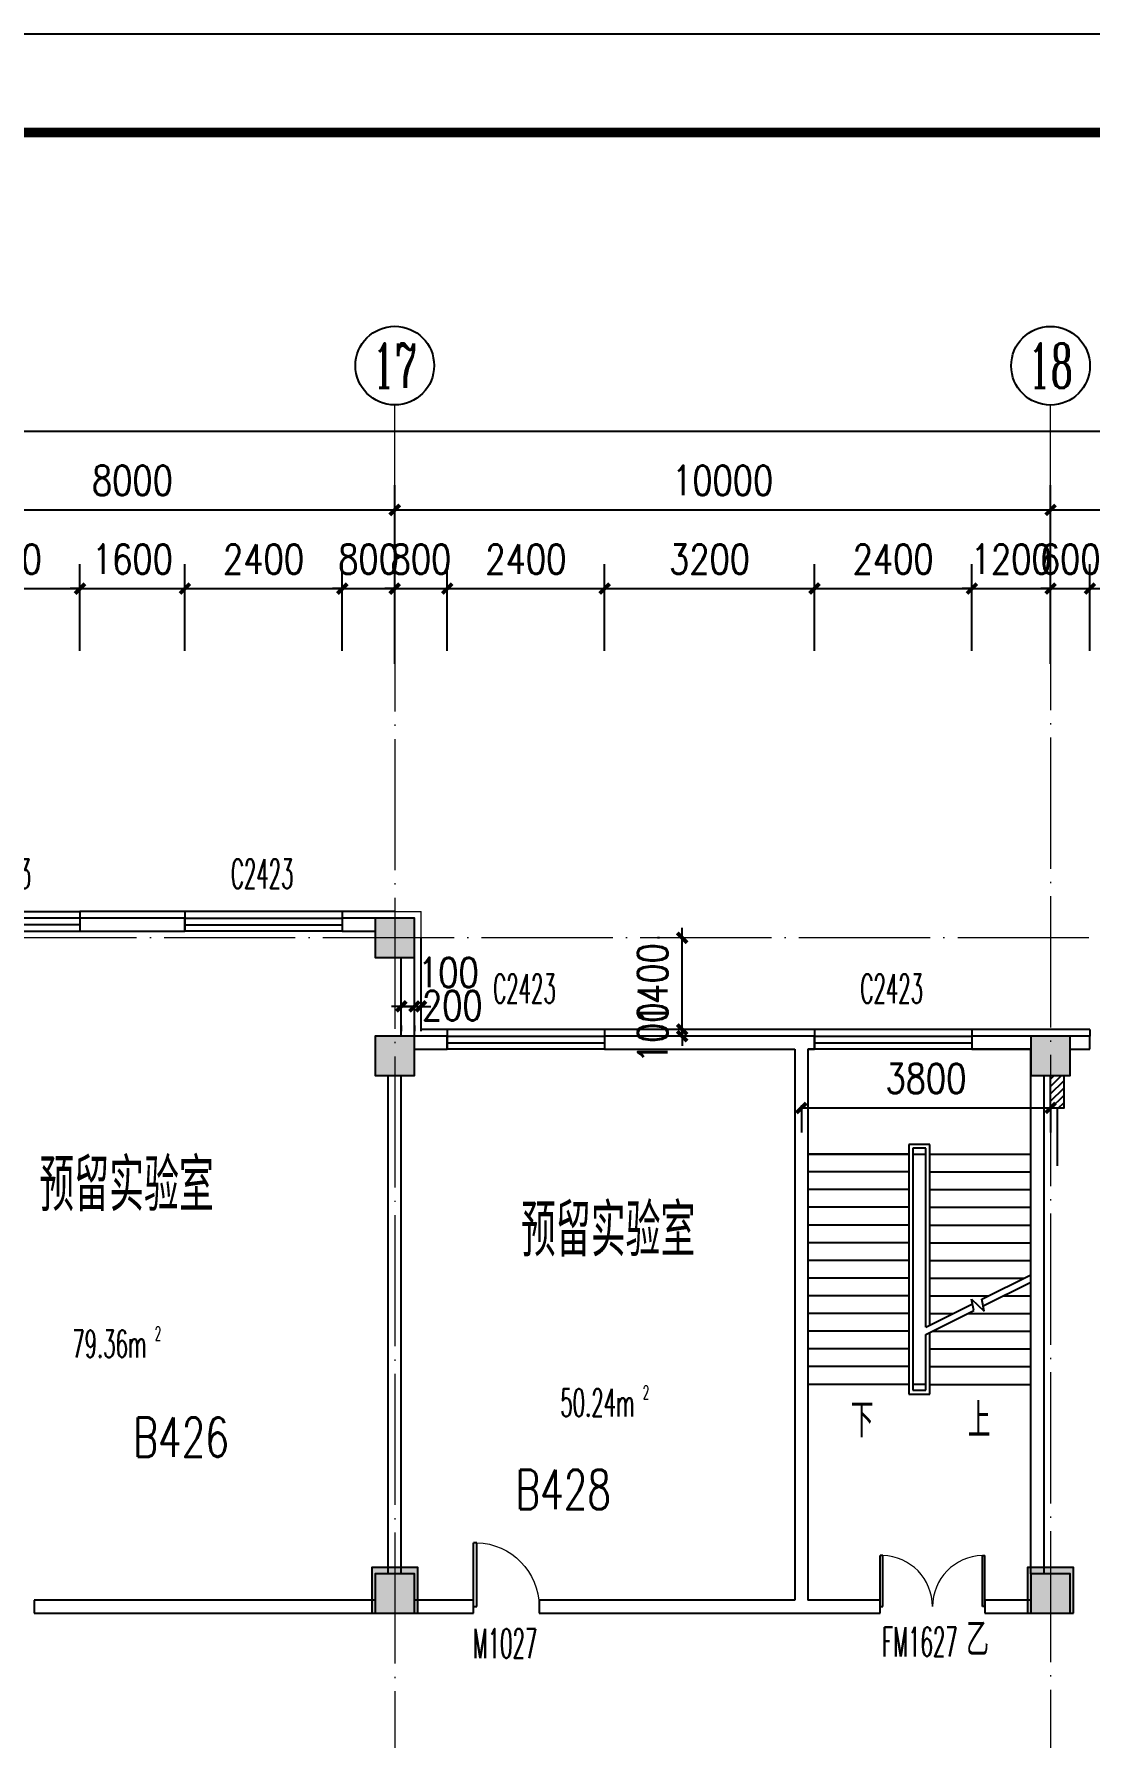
# Model space of a CAD drawing. Extents: x 1417642 to 3570900, y 124798 to 1191112.
# Drawn here: x 1559510 to 1575610, y 352615 to 378598 of the extents above; entities that cross this region are included whole.
import ezdxf
from ezdxf.enums import TextEntityAlignment as Align

# ---------------------------------------------------------------- set-up
doc = ezdxf.new("R2010")
doc.units = 0
doc.header["$LTSCALE"] = 1000
doc.header["$MEASUREMENT"] = 0
doc.linetypes.add('DOTE', pattern=[2.42, 2, -0.2, 0.02, -0.2])
doc.layers.get('0').update_dxf_attribs({"linetype": 'CONTINUOUS'})
doc.layers.get('Defpoints').update_dxf_attribs({"linetype": 'CONTINUOUS'})
for name, color, linetype in [('AXIS', 3, 'CONTINUOUS'), ('AXIS_TEXT', 7, 'CONTINUOUS'), ('colu', 2, 'CONTINUOUS'), ('COLUMN', 9, 'CONTINUOUS'), ('DIM_SYMB', 3, 'CONTINUOUS'), ('DOTE', 1, 'DOTE'), ('PUB_DIM', 3, 'CONTINUOUS'), ('PUB_HATCH', 8, 'CONTINUOUS'), ('PUB_TEXT', 40, 'CONTINUOUS'), ('PUB_TITLE', 4, 'CONTINUOUS'), ('SPACE', 7, 'CONTINUOUS'), ('STAIR', 2, 'CONTINUOUS'), ('SURFACE', 6, 'CONTINUOUS'), ('tiaozheng', 20, 'CONTINUOUS'), ('WALL', 4, 'CONTINUOUS'), ('WINDOW', 2, 'CONTINUOUS'), ('WINDOW_TEXT', 7, 'CONTINUOUS'), ('填充', 252, 'CONTINUOUS'), ('柱填充', 8, 'CONTINUOUS')]:
    doc.layers.add(name, color=color, linetype=linetype)
doc.styles.add('_TCH_AXIS', font='COMPLEX', dxfattribs={"bigfont": 'GBCBIG'})
doc.styles.add('_TCH_DIM', font='ROMANS', dxfattribs={"width": 0.7, "bigfont": 'Z'})
doc.styles.add('_TCH_SPACE', font='ROMANS', dxfattribs={"width": 0.7, "height": 5, "bigfont": 'Z'})
doc.styles.add('_TCH_WINDOW', font='ROMANS.shx', dxfattribs={"width": 0.7, "height": 400, "bigfont": 'Z.shx'})
doc.styles.add('DIM_FONT', font='SIMPLEX.shx', dxfattribs={"width": 0.8})
doc.styles.add('Z', font='ROMANS', dxfattribs={"width": 0.7, "bigfont": 'Z'})
doc.dimstyles.new('DIMN150', dxfattribs={"dimscale": 1.5, "dimtxt": 300, "dimasz": 100, "dimexe": 250, "dimexo": 300, "dimgap": 150, "dimtad": 1, "dimdec": 0, "dimzin": 0, "dimdsep": 46, "dimtxsty": 'DIM_FONT', "dimblk": 'ARCHTICK', "dimcen": 0.09, "dimdle": 1.5, "dimclrt": 7, "dimazin": 2, "dimtfac": 1, "dimtdec": 0, "dimtix": 1, "dimtmove": 2, "dimatfit": 3, "dimldrblk": 'ARCHTICK', "dimfxl": 1, "dimtolj": 1, "dimtzin": 0, "dimarcsym": 0})

# ---------------------------------------------------------------- blocks, each defined once
blk = doc.blocks.new('i89')
at = {"layer": '柱填充'}
h = blk.add_hatch(color=256, dxfattribs=at)
h.paths.add_polyline_path([(1555333, 501498), (1555333, 502098), (1554733, 502098), (1554733, 501498)])
h.paths.add_polyline_path([(1525733, 501498), (1525733, 502098), (1525133, 502098), (1525133, 501498)])
h.paths.add_polyline_path([(1517733, 501498), (1517733, 502098), (1517133, 502098), (1517133, 501498)])
h.paths.add_polyline_path([(1509733, 501498), (1509733, 502098), (1509133, 502098), (1509133, 501498)])
h.paths.add_polyline_path([(1501733, 501498), (1501733, 502098), (1501133, 502098), (1501133, 501498)])
h.paths.add_polyline_path([(1498133, 501498), (1498133, 502098), (1497533, 502098), (1497533, 501498)])
h.paths.add_polyline_path([(1498133, 529448), (1498133, 530148), (1497433, 530148), (1497433, 529448)])
h.paths.add_polyline_path([(1498133, 537448), (1498133, 538148), (1497433, 538148), (1497433, 537448)])
h.paths.add_polyline_path([(1541783, 545398), (1541783, 546098), (1541083, 546098), (1541083, 545398)])
h.paths.add_polyline_path([(1565333, 559098), (1565333, 559698), (1564733, 559698), (1564733, 559098)])
h.paths.add_polyline_path([(1565383, 549098), (1565383, 549798), (1564683, 549798), (1564683, 549098)])
h.paths.add_polyline_path([(1565333, 545498), (1565333, 546098), (1564733, 546098), (1564733, 545498)])
h.paths.add_polyline_path([(1565383, 538098), (1564683, 538098), (1564683, 537498), (1565383, 537498)])
h.paths.add_polyline_path([(1565333, 529498), (1565333, 530098), (1564733, 530098), (1564733, 529498)])
h.paths.add_polyline_path([(1565333, 519498), (1565333, 520098), (1564733, 520098), (1564733, 519498)])
h.paths.add_polyline_path([(1565333, 511498), (1565333, 512098), (1564733, 512098), (1564733, 511498)])
h.paths.add_polyline_path([(1565333, 501498), (1565333, 502098), (1564733, 502098), (1564733, 501498)])
h.paths.add_polyline_path([(1555333, 559098), (1555333, 559698), (1554733, 559698), (1554733, 559098)])
h.paths.add_polyline_path([(1555333, 549098), (1555333, 549698), (1554733, 549698), (1554733, 549098)])
h.paths.add_polyline_path([(1555333, 545498), (1555333, 546098), (1554733, 546098), (1554733, 545498)])
h.paths.add_polyline_path([(1555333, 537498), (1555333, 538098), (1554733, 538098), (1554733, 537498)])
h.paths.add_polyline_path([(1555433, 529448), (1555433, 530148), (1554733, 530148), (1554733, 529448)])
h.paths.add_polyline_path([(1555433, 519448), (1555433, 520148), (1554733, 520148), (1554733, 519448)])
h.paths.add_polyline_path([(1555433, 511498), (1555433, 512198), (1554733, 512198), (1554733, 511498)])
h.paths.add_polyline_path([(1551733, 557298), (1551733, 557898), (1551133, 557898), (1551133, 557298)])
h.paths.add_polyline_path([(1551783, 549098), (1551783, 549798), (1551083, 549798), (1551083, 549098)])
h.paths.add_polyline_path([(1551733, 545498), (1551733, 546098), (1551133, 546098), (1551133, 545498)])
h.paths.add_polyline_path([(1551733, 537498), (1551733, 538098), (1551133, 538098), (1551133, 537498)])
h.paths.add_polyline_path([(1551733, 529498), (1551733, 530098), (1551133, 530098), (1551133, 529498)])
h.paths.add_polyline_path([(1551733, 519498), (1551733, 520098), (1551133, 520098), (1551133, 519498)])
h.paths.add_polyline_path([(1551783, 511498), (1551783, 512198), (1551083, 512198), (1551083, 511498)])
h.paths.add_polyline_path([(1551733, 501498), (1551733, 502098), (1551133, 502098), (1551133, 501498)])
h.paths.add_polyline_path([(1541733, 559098), (1541733, 559698), (1541133, 559698), (1541133, 559098)])
h.paths.add_polyline_path([(1541733, 557298), (1541733, 557898), (1541133, 557898), (1541133, 557298)])
h.paths.add_polyline_path([(1541783, 549098), (1541783, 549798), (1541083, 549798), (1541083, 549098)])
h.paths.add_polyline_path([(1541733, 537498), (1541733, 538298), (1541133, 538298), (1541133, 537498)])
h.paths.add_polyline_path([(1541733, 519298), (1541733, 520098), (1541133, 520098), (1541133, 519298)])
h.paths.add_polyline_path([(1541833, 511498), (1541833, 512298), (1541033, 512298), (1541033, 511498)])
h.paths.add_polyline_path([(1541733, 501498), (1541733, 502098), (1541133, 502098), (1541133, 501498)])
h.paths.add_polyline_path([(1533733, 559098), (1533733, 559698), (1533133, 559698), (1533133, 559098)])
h.paths.add_polyline_path([(1533783, 549098), (1533783, 549798), (1533083, 549798), (1533083, 549098)])
h.paths.add_polyline_path([(1533733, 545498), (1533733, 546098), (1533133, 546098), (1533133, 545498)])
h.paths.add_polyline_path([(1533733, 537498), (1533733, 538298), (1533133, 538298), (1533133, 537498)])
h.paths.add_polyline_path([(1533733, 519298), (1533733, 520098), (1533133, 520098), (1533133, 519298)])
h.paths.add_polyline_path([(1533833, 511498), (1533833, 512298), (1533033, 512298), (1533033, 511498)])
h.paths.add_polyline_path([(1533733, 501498), (1533733, 502098), (1533133, 502098), (1533133, 501498)])
h.paths.add_polyline_path([(1525733, 559098), (1525733, 559698), (1525133, 559698), (1525133, 559098)])
h.paths.add_polyline_path([(1525783, 549098), (1525783, 549798), (1525083, 549798), (1525083, 549098)])
h.paths.add_polyline_path([(1525733, 545498), (1525733, 546098), (1525133, 546098), (1525133, 545498)])
h.paths.add_polyline_path([(1525733, 537498), (1525733, 538298), (1525133, 538298), (1525133, 537498)])
h.paths.add_polyline_path([(1525733, 519298), (1525733, 520098), (1525133, 520098), (1525133, 519298)])
h.paths.add_polyline_path([(1525833, 511498), (1525833, 512298), (1525033, 512298), (1525033, 511498)])
h.paths.add_polyline_path([(1517733, 559098), (1517733, 559698), (1517133, 559698), (1517133, 559098)])
h.paths.add_polyline_path([(1517783, 549098), (1517783, 549798), (1517083, 549798), (1517083, 549098)])
h.paths.add_polyline_path([(1517733, 545498), (1517733, 546098), (1517133, 546098), (1517133, 545498)])
h.paths.add_polyline_path([(1517733, 537498), (1517733, 538298), (1517133, 538298), (1517133, 537498)])
h.paths.add_polyline_path([(1517733, 519298), (1517733, 520098), (1517133, 520098), (1517133, 519298)])
h.paths.add_polyline_path([(1517833, 511498), (1517833, 512298), (1517033, 512298), (1517033, 511498)])
h.paths.add_polyline_path([(1509733, 559098), (1509733, 559698), (1509133, 559698), (1509133, 559098)])
h.paths.add_polyline_path([(1509783, 549098), (1509783, 549798), (1509083, 549798), (1509083, 549098)])
h.paths.add_polyline_path([(1509733, 545498), (1509733, 546098), (1509133, 546098), (1509133, 545498)])
h.paths.add_polyline_path([(1509733, 537498), (1509733, 538298), (1509133, 538298), (1509133, 537498)])
h.paths.add_polyline_path([(1509733, 519298), (1509733, 520098), (1509133, 520098), (1509133, 519298)])
h.paths.add_polyline_path([(1509833, 511498), (1509833, 512298), (1509033, 512298), (1509033, 511498)])
h.paths.add_polyline_path([(1509733, 480798), (1509733, 481398), (1509133, 481398), (1509133, 480798)])
h.paths.add_polyline_path([(1501733, 559098), (1501733, 559698), (1501133, 559698), (1501133, 559098)])
h.paths.add_polyline_path([(1501733, 549098), (1501733, 549698), (1501133, 549698), (1501133, 549098)])
h.paths.add_polyline_path([(1501733, 545498), (1501733, 546098), (1501133, 546098), (1501133, 545498)])
h.paths.add_polyline_path([(1501733, 537498), (1501733, 538098), (1501133, 538098), (1501133, 537498)])
h.paths.add_polyline_path([(1501733, 529498), (1501733, 530098), (1501133, 530098), (1501133, 529498)])
h.paths.add_polyline_path([(1501733, 519498), (1501733, 520098), (1501133, 520098), (1501133, 519498)])
h.paths.add_polyline_path([(1501833, 511498), (1501833, 512198), (1501133, 512198), (1501133, 511498)])
h.paths.add_polyline_path([(1501733, 480798), (1501733, 481398), (1501133, 481398), (1501133, 480798)])
h.paths.add_polyline_path([(1498133, 559098), (1498133, 559698), (1497533, 559698), (1497533, 559098)])
h.paths.add_polyline_path([(1498183, 549098), (1498183, 549798), (1497483, 549798), (1497483, 549098)])
h.paths.add_polyline_path([(1498133, 545498), (1498133, 546098), (1497533, 546098), (1497533, 545498)])
h.paths.add_polyline_path([(1498133, 519448), (1498133, 520148), (1497433, 520148), (1497433, 519448)])
h.paths.add_polyline_path([(1498133, 511448), (1498133, 512148), (1497433, 512148), (1497433, 511448)])
h.paths.add_polyline_path([(1498133, 480798), (1498133, 481398), (1497533, 481398), (1497533, 480798)])
h.paths.add_polyline_path([(1488133, 559098), (1488133, 559698), (1487533, 559698), (1487533, 559098)])
h.paths.add_polyline_path([(1488233, 549098), (1488233, 549798), (1487533, 549798), (1487533, 549098)])
h.paths.add_polyline_path([(1488133, 545498), (1488133, 546098), (1487533, 546098), (1487533, 545498)])
h.paths.add_polyline_path([(1488133, 537498), (1488133, 538098), (1487533, 538098), (1487533, 537498)])
h.paths.add_polyline_path([(1488133, 529498), (1488133, 530098), (1487533, 530098), (1487533, 529498)])
h.paths.add_polyline_path([(1488133, 519498), (1488133, 520098), (1487533, 520098), (1487533, 519498)])
h.paths.add_polyline_path([(1488133, 511498), (1488133, 512098), (1487533, 512098), (1487533, 511498)])
h.paths.add_polyline_path([(1488133, 501498), (1488133, 502098), (1487533, 502098), (1487533, 501498)])
h.paths.add_polyline_path([(1488133, 480798), (1488133, 481398), (1487533, 481398), (1487533, 480798)])
h.paths.add_polyline_path([(1498133, 484398), (1498133, 485198), (1497433, 485198), (1497433, 484398)])
h.paths.add_polyline_path([(1498134, 496298), (1498134, 497098), (1497433, 497098), (1497433, 496298)])
h.paths.add_polyline_path([(1487533, 497098), (1487533, 496298), (1488233, 496298), (1488233, 497098)])
h.paths.add_polyline_path([(1487533, 485198), (1487533, 484398), (1488233, 484398), (1488233, 485198)])
h.paths.add_polyline_path([(1509733, 496298), (1509733, 497098), (1509033, 497098), (1509033, 496298)])
h.paths.add_polyline_path([(1509733, 484398), (1509733, 485198), (1509033, 485198), (1509033, 484398)])
at = {"layer": 'colu'}
for points in [[(1541733, 559098), (1541733, 559698), (1541133, 559698), (1541133, 559098)], [(1541733, 557298), (1541733, 557898), (1541133, 557898), (1541133, 557298)], [(1551733, 557298), (1551733, 557898), (1551133, 557898), (1551133, 557298)], [(1541783, 549098), (1541783, 549798), (1541083, 549798), (1541083, 549098)], [(1551783, 549098), (1551783, 549798), (1551083, 549798), (1551083, 549098)]]:
    blk.add_lwpolyline(points, close=True, dxfattribs=at)
blk = doc.blocks.new('_ArchTick')
at = {"color": 0, "linetype": 'ByBlock', "const_width": 0.4}
blk.add_lwpolyline([(-0.5, -0.5), (0.5, 0.5)], dxfattribs=at)
blk = doc.blocks.new('*D947')
at = {"layer": 'Defpoints', "color": 0}
for p in [(1569393, 363417), (1569498, 363417), (1569498, 363317)]:
    blk.add_point(p, dxfattribs=at)
at = {"layer": 'PUB_DIM', "color": 0, "lineweight": -2}
for p, q in [((1569393, 363417), (1569393, 363567)), ((1569048, 363417), (1569018, 363417)), ((1569048, 363317), (1569018, 363317)), ((1569393, 363317), (1569393, 363417)), ((1569393, 363317), (1569393, 363167))]:
    blk.add_line(p, q, dxfattribs=at)
at = {"layer": 'PUB_DIM', "color": 0, "lineweight": -2, "xscale": 150, "yscale": 150, "zscale": 150}
for p, rotation in [((1569393, 363417), 270), ((1569393, 363317), 90)]:
    blk.add_blockref('_ArchTick', p, dxfattribs=dict(at, rotation=rotation))
at = {"layer": 'PUB_DIM', "color": 7, "insert": (1568943, 363367), "char_height": 450, "attachment_point": 5, "rotation": 90, "style": 'DIM_FONT'}
blk.add_mtext('\\A1;100', dxfattribs=at)
blk = doc.blocks.new('*D948')
at = {"layer": 'Defpoints', "color": 0}
for p in [(1569393, 364817), (1569498, 364817), (1569498, 363417)]:
    blk.add_point(p, dxfattribs=at)
at = {"layer": 'PUB_DIM', "color": 0, "lineweight": -2}
for p, q in [((1569048, 364817), (1569018, 364817)), ((1569393, 364817), (1569393, 364967)), ((1569393, 363417), (1569393, 364817)), ((1569048, 363417), (1569018, 363417)), ((1569393, 363417), (1569393, 363267))]:
    blk.add_line(p, q, dxfattribs=at)
at = {"layer": 'PUB_DIM', "color": 0, "lineweight": -2, "xscale": 150, "yscale": 150, "zscale": 150}
for p, rotation in [((1569393, 364817), 270), ((1569393, 363417), 90)]:
    blk.add_blockref('_ArchTick', p, dxfattribs=dict(at, rotation=rotation))
at = {"layer": 'PUB_DIM', "color": 7, "insert": (1568943, 364117), "char_height": 450, "attachment_point": 5, "rotation": 90, "style": 'DIM_FONT'}
blk.add_mtext('\\A1;1400', dxfattribs=at)
blk = doc.blocks.new('*D949')
at = {"layer": 'Defpoints', "color": 0}
for p in [(1565110, 363928), (1565310, 363928), (1565310, 363770)]:
    blk.add_point(p, dxfattribs=at)
at = {"layer": 'PUB_DIM', "color": 0, "lineweight": -2}
for p, q in [((1565110, 363770), (1564960, 363770)), ((1565110, 363770), (1565310, 363770)), ((1565310, 363770), (1565460, 363770)), ((1565110, 363478), (1565110, 363395)), ((1565310, 363478), (1565310, 363395))]:
    blk.add_line(p, q, dxfattribs=at)
at = {"layer": 'PUB_DIM', "color": 0, "lineweight": -2, "xscale": 150, "yscale": 150, "zscale": 150}
blk.add_blockref('_ArchTick', (1565110, 363770), dxfattribs=at)
at = {"layer": 'PUB_DIM', "color": 0, "lineweight": -2, "xscale": 150, "yscale": 150, "zscale": 150, "rotation": 180}
blk.add_blockref('_ArchTick', (1565310, 363770), dxfattribs=at)
at = {"layer": 'PUB_DIM', "color": 7, "insert": (1565888, 363783), "char_height": 450, "attachment_point": 5, "style": 'DIM_FONT'}
blk.add_mtext('\\A1;200', dxfattribs=at)
blk = doc.blocks.new('*D950')
at = {"layer": 'Defpoints', "color": 0}
for p in [(1565310, 363928), (1565410, 363928), (1565410, 363770)]:
    blk.add_point(p, dxfattribs=at)
at = {"layer": 'PUB_DIM', "color": 0, "lineweight": -2}
for p, q in [((1565310, 363770), (1565160, 363770)), ((1565310, 363770), (1565410, 363770)), ((1565410, 363770), (1565560, 363770)), ((1565310, 363478), (1565310, 363395)), ((1565410, 363478), (1565410, 363395))]:
    blk.add_line(p, q, dxfattribs=at)
at = {"layer": 'PUB_DIM', "color": 0, "lineweight": -2, "xscale": 150, "yscale": 150, "zscale": 150}
blk.add_blockref('_ArchTick', (1565310, 363770), dxfattribs=at)
at = {"layer": 'PUB_DIM', "color": 0, "lineweight": -2, "xscale": 150, "yscale": 150, "zscale": 150, "rotation": 180}
blk.add_blockref('_ArchTick', (1565410, 363770), dxfattribs=at)
at = {"layer": 'PUB_DIM', "color": 7, "insert": (1565828, 364287), "char_height": 450, "attachment_point": 5, "style": 'DIM_FONT'}
blk.add_mtext('\\A1;100', dxfattribs=at)
blk = doc.blocks.new('*D1210')
at = {"layer": 'AXIS', "color": 0, "lineweight": -2}
for p, q in [((1443810, 369979), (1443810, 372917)), ((1588610, 369979), (1588610, 372917)), ((1443808, 372542), (1588613, 372542))]:
    blk.add_line(p, q, dxfattribs=at)
at = {"layer": 'Defpoints', "color": 0}
for p in [(1588610, 372542), (1443810, 369529), (1588610, 369529)]:
    blk.add_point(p, dxfattribs=at)
at = {"layer": 'AXIS', "color": 0, "lineweight": -2, "xscale": 150, "yscale": 150, "zscale": 150, "rotation": 180}
blk.add_blockref('_ArchTick', (1443810, 372542), dxfattribs=at)
at = {"layer": 'AXIS', "color": 0, "lineweight": -2, "xscale": 150, "yscale": 150, "zscale": 150}
blk.add_blockref('_ArchTick', (1588610, 372542), dxfattribs=at)
at = {"layer": 'AXIS', "color": 7, "insert": (1516210, 372992), "char_height": 450, "attachment_point": 5, "style": 'DIM_FONT'}
blk.add_mtext('\\A1;144800', dxfattribs=at)
blk = doc.blocks.new('*D1226')
at = {"layer": 'AXIS', "color": 0, "lineweight": -2}
for p, q in [((1557010, 368995), (1557010, 371717)), ((1565010, 368995), (1565010, 371717)), ((1557008, 371342), (1565013, 371342))]:
    blk.add_line(p, q, dxfattribs=at)
at = {"layer": 'Defpoints', "color": 0}
for p in [(1565010, 371342), (1557010, 368545), (1565010, 368545)]:
    blk.add_point(p, dxfattribs=at)
at = {"layer": 'AXIS', "color": 0, "lineweight": -2, "xscale": 150, "yscale": 150, "zscale": 150, "rotation": 180}
blk.add_blockref('_ArchTick', (1557010, 371342), dxfattribs=at)
at = {"layer": 'AXIS', "color": 0, "lineweight": -2, "xscale": 150, "yscale": 150, "zscale": 150}
blk.add_blockref('_ArchTick', (1565010, 371342), dxfattribs=at)
at = {"layer": 'AXIS', "color": 7, "insert": (1561010, 371792), "char_height": 450, "attachment_point": 5, "style": 'DIM_FONT'}
blk.add_mtext('\\A1;8000', dxfattribs=at)
blk = doc.blocks.new('*D1227')
at = {"layer": 'AXIS', "color": 0, "lineweight": -2}
for p, q in [((1565010, 368995), (1565010, 371717)), ((1575010, 368995), (1575010, 371717)), ((1565008, 371342), (1575013, 371342))]:
    blk.add_line(p, q, dxfattribs=at)
at = {"layer": 'Defpoints', "color": 0}
for p in [(1575010, 371342), (1565010, 368545), (1575010, 368545)]:
    blk.add_point(p, dxfattribs=at)
at = {"layer": 'AXIS', "color": 0, "lineweight": -2, "xscale": 150, "yscale": 150, "zscale": 150, "rotation": 180}
blk.add_blockref('_ArchTick', (1565010, 371342), dxfattribs=at)
at = {"layer": 'AXIS', "color": 0, "lineweight": -2, "xscale": 150, "yscale": 150, "zscale": 150}
blk.add_blockref('_ArchTick', (1575010, 371342), dxfattribs=at)
at = {"layer": 'AXIS', "color": 7, "insert": (1570010, 371792), "char_height": 450, "attachment_point": 5, "style": 'DIM_FONT'}
blk.add_mtext('\\A1;10000', dxfattribs=at)
blk = doc.blocks.new('*D1228')
at = {"layer": 'AXIS', "color": 0, "lineweight": -2}
for p, q in [((1575010, 368995), (1575010, 371717)), ((1578610, 368995), (1578610, 371717)), ((1575008, 371342), (1578613, 371342))]:
    blk.add_line(p, q, dxfattribs=at)
at = {"layer": 'Defpoints', "color": 0}
for p in [(1578610, 371342), (1575010, 368545), (1578610, 368545)]:
    blk.add_point(p, dxfattribs=at)
at = {"layer": 'AXIS', "color": 0, "lineweight": -2, "xscale": 150, "yscale": 150, "zscale": 150, "rotation": 180}
blk.add_blockref('_ArchTick', (1575010, 371342), dxfattribs=at)
at = {"layer": 'AXIS', "color": 0, "lineweight": -2, "xscale": 150, "yscale": 150, "zscale": 150}
blk.add_blockref('_ArchTick', (1578610, 371342), dxfattribs=at)
at = {"layer": 'AXIS', "color": 7, "insert": (1576810, 371792), "char_height": 450, "attachment_point": 5, "style": 'DIM_FONT'}
blk.add_mtext('\\A1;3600', dxfattribs=at)
blk = doc.blocks.new('*D1384')
at = {"layer": 'Defpoints', "color": 0}
for p in [(1560210, 370142), (1557810, 368741), (1560210, 368741)]:
    blk.add_point(p, dxfattribs=at)
at = {"layer": 'PUB_DIM', "color": 0, "lineweight": -2}
for p, q in [((1557810, 369191), (1557810, 370517)), ((1560210, 369191), (1560210, 370517)), ((1557808, 370142), (1560213, 370142))]:
    blk.add_line(p, q, dxfattribs=at)
at = {"layer": 'PUB_DIM', "color": 0, "lineweight": -2, "xscale": 150, "yscale": 150, "zscale": 150, "rotation": 180}
blk.add_blockref('_ArchTick', (1557810, 370142), dxfattribs=at)
at = {"layer": 'PUB_DIM', "color": 0, "lineweight": -2, "xscale": 150, "yscale": 150, "zscale": 150}
blk.add_blockref('_ArchTick', (1560210, 370142), dxfattribs=at)
at = {"layer": 'PUB_DIM', "color": 7, "insert": (1559010, 370592), "char_height": 450, "attachment_point": 5, "style": 'DIM_FONT'}
blk.add_mtext('\\A1;2400', dxfattribs=at)
blk = doc.blocks.new('*D1385')
at = {"layer": 'Defpoints', "color": 0}
for p in [(1561810, 370142), (1560210, 368741), (1561810, 368741)]:
    blk.add_point(p, dxfattribs=at)
at = {"layer": 'PUB_DIM', "color": 0, "lineweight": -2}
for p, q in [((1560210, 369191), (1560210, 370517)), ((1561810, 369191), (1561810, 370517)), ((1560210, 370142), (1560060, 370142)), ((1560210, 370142), (1561810, 370142)), ((1561810, 370142), (1561960, 370142))]:
    blk.add_line(p, q, dxfattribs=at)
at = {"layer": 'PUB_DIM', "color": 0, "lineweight": -2, "xscale": 150, "yscale": 150, "zscale": 150}
blk.add_blockref('_ArchTick', (1560210, 370142), dxfattribs=at)
at = {"layer": 'PUB_DIM', "color": 0, "lineweight": -2, "xscale": 150, "yscale": 150, "zscale": 150, "rotation": 180}
blk.add_blockref('_ArchTick', (1561810, 370142), dxfattribs=at)
at = {"layer": 'PUB_DIM', "color": 7, "insert": (1561010, 370592), "char_height": 450, "attachment_point": 5, "style": 'DIM_FONT'}
blk.add_mtext('\\A1;1600', dxfattribs=at)
blk = doc.blocks.new('*D1386')
at = {"layer": 'Defpoints', "color": 0}
for p in [(1564210, 370142), (1561810, 368741), (1564210, 368741)]:
    blk.add_point(p, dxfattribs=at)
at = {"layer": 'PUB_DIM', "color": 0, "lineweight": -2}
for p, q in [((1561810, 369191), (1561810, 370517)), ((1564210, 369191), (1564210, 370517)), ((1561808, 370142), (1564213, 370142))]:
    blk.add_line(p, q, dxfattribs=at)
at = {"layer": 'PUB_DIM', "color": 0, "lineweight": -2, "xscale": 150, "yscale": 150, "zscale": 150, "rotation": 180}
blk.add_blockref('_ArchTick', (1561810, 370142), dxfattribs=at)
at = {"layer": 'PUB_DIM', "color": 0, "lineweight": -2, "xscale": 150, "yscale": 150, "zscale": 150}
blk.add_blockref('_ArchTick', (1564210, 370142), dxfattribs=at)
at = {"layer": 'PUB_DIM', "color": 7, "insert": (1563010, 370592), "char_height": 450, "attachment_point": 5, "style": 'DIM_FONT'}
blk.add_mtext('\\A1;2400', dxfattribs=at)
blk = doc.blocks.new('*D1387')
at = {"layer": 'Defpoints', "color": 0}
for p in [(1565010, 370142), (1564210, 368741), (1565010, 368741)]:
    blk.add_point(p, dxfattribs=at)
at = {"layer": 'PUB_DIM', "color": 0, "lineweight": -2}
for p, q in [((1564210, 369191), (1564210, 370517)), ((1565010, 369191), (1565010, 370517)), ((1564210, 370142), (1564060, 370142)), ((1564210, 370142), (1565010, 370142)), ((1565010, 370142), (1565160, 370142))]:
    blk.add_line(p, q, dxfattribs=at)
at = {"layer": 'PUB_DIM', "color": 0, "lineweight": -2, "xscale": 150, "yscale": 150, "zscale": 150}
blk.add_blockref('_ArchTick', (1564210, 370142), dxfattribs=at)
at = {"layer": 'PUB_DIM', "color": 0, "lineweight": -2, "xscale": 150, "yscale": 150, "zscale": 150, "rotation": 180}
blk.add_blockref('_ArchTick', (1565010, 370142), dxfattribs=at)
at = {"layer": 'PUB_DIM', "color": 7, "insert": (1564610, 370592), "char_height": 450, "attachment_point": 5, "style": 'DIM_FONT'}
blk.add_mtext('\\A1;800', dxfattribs=at)
blk = doc.blocks.new('*D1388')
at = {"layer": 'Defpoints', "color": 0}
for p in [(1565810, 370142), (1565010, 368741), (1565810, 368741)]:
    blk.add_point(p, dxfattribs=at)
at = {"layer": 'PUB_DIM', "color": 0, "lineweight": -2}
for p, q in [((1565010, 369191), (1565010, 370517)), ((1565810, 369191), (1565810, 370517)), ((1565010, 370142), (1564860, 370142)), ((1565010, 370142), (1565810, 370142)), ((1565810, 370142), (1565960, 370142))]:
    blk.add_line(p, q, dxfattribs=at)
at = {"layer": 'PUB_DIM', "color": 0, "lineweight": -2, "xscale": 150, "yscale": 150, "zscale": 150}
blk.add_blockref('_ArchTick', (1565010, 370142), dxfattribs=at)
at = {"layer": 'PUB_DIM', "color": 0, "lineweight": -2, "xscale": 150, "yscale": 150, "zscale": 150, "rotation": 180}
blk.add_blockref('_ArchTick', (1565810, 370142), dxfattribs=at)
at = {"layer": 'PUB_DIM', "color": 7, "insert": (1565410, 370592), "char_height": 450, "attachment_point": 5, "style": 'DIM_FONT'}
blk.add_mtext('\\A1;800', dxfattribs=at)
blk = doc.blocks.new('*D1389')
at = {"layer": 'Defpoints', "color": 0}
for p in [(1568210, 370142), (1565810, 368741), (1568210, 368741)]:
    blk.add_point(p, dxfattribs=at)
at = {"layer": 'PUB_DIM', "color": 0, "lineweight": -2}
for p, q in [((1565810, 369191), (1565810, 370517)), ((1568210, 369191), (1568210, 370517)), ((1565808, 370142), (1568213, 370142))]:
    blk.add_line(p, q, dxfattribs=at)
at = {"layer": 'PUB_DIM', "color": 0, "lineweight": -2, "xscale": 150, "yscale": 150, "zscale": 150, "rotation": 180}
blk.add_blockref('_ArchTick', (1565810, 370142), dxfattribs=at)
at = {"layer": 'PUB_DIM', "color": 0, "lineweight": -2, "xscale": 150, "yscale": 150, "zscale": 150}
blk.add_blockref('_ArchTick', (1568210, 370142), dxfattribs=at)
at = {"layer": 'PUB_DIM', "color": 7, "insert": (1567010, 370592), "char_height": 450, "attachment_point": 5, "style": 'DIM_FONT'}
blk.add_mtext('\\A1;2400', dxfattribs=at)
blk = doc.blocks.new('*D1390')
at = {"layer": 'Defpoints', "color": 0}
for p in [(1571410, 370142), (1568210, 368741), (1571410, 368741)]:
    blk.add_point(p, dxfattribs=at)
at = {"layer": 'PUB_DIM', "color": 0, "lineweight": -2}
for p, q in [((1568210, 369191), (1568210, 370517)), ((1571410, 369191), (1571410, 370517)), ((1568208, 370142), (1571413, 370142))]:
    blk.add_line(p, q, dxfattribs=at)
at = {"layer": 'PUB_DIM', "color": 0, "lineweight": -2, "xscale": 150, "yscale": 150, "zscale": 150, "rotation": 180}
blk.add_blockref('_ArchTick', (1568210, 370142), dxfattribs=at)
at = {"layer": 'PUB_DIM', "color": 0, "lineweight": -2, "xscale": 150, "yscale": 150, "zscale": 150}
blk.add_blockref('_ArchTick', (1571410, 370142), dxfattribs=at)
at = {"layer": 'PUB_DIM', "color": 7, "insert": (1569810, 370592), "char_height": 450, "attachment_point": 5, "style": 'DIM_FONT'}
blk.add_mtext('\\A1;3200', dxfattribs=at)
blk = doc.blocks.new('*D1391')
at = {"layer": 'Defpoints', "color": 0}
for p in [(1573810, 370142), (1571410, 368741), (1573810, 368741)]:
    blk.add_point(p, dxfattribs=at)
at = {"layer": 'PUB_DIM', "color": 0, "lineweight": -2}
for p, q in [((1571410, 369191), (1571410, 370517)), ((1573810, 369191), (1573810, 370517)), ((1571408, 370142), (1573813, 370142))]:
    blk.add_line(p, q, dxfattribs=at)
at = {"layer": 'PUB_DIM', "color": 0, "lineweight": -2, "xscale": 150, "yscale": 150, "zscale": 150, "rotation": 180}
blk.add_blockref('_ArchTick', (1571410, 370142), dxfattribs=at)
at = {"layer": 'PUB_DIM', "color": 0, "lineweight": -2, "xscale": 150, "yscale": 150, "zscale": 150}
blk.add_blockref('_ArchTick', (1573810, 370142), dxfattribs=at)
at = {"layer": 'PUB_DIM', "color": 7, "insert": (1572610, 370592), "char_height": 450, "attachment_point": 5, "style": 'DIM_FONT'}
blk.add_mtext('\\A1;2400', dxfattribs=at)
blk = doc.blocks.new('*D1392')
at = {"layer": 'Defpoints', "color": 0}
for p in [(1575010, 370142), (1573810, 368741), (1575010, 368741)]:
    blk.add_point(p, dxfattribs=at)
at = {"layer": 'PUB_DIM', "color": 0, "lineweight": -2}
for p, q in [((1573810, 369191), (1573810, 370517)), ((1575010, 369191), (1575010, 370517)), ((1573810, 370142), (1573660, 370142)), ((1573810, 370142), (1575010, 370142)), ((1575010, 370142), (1575160, 370142))]:
    blk.add_line(p, q, dxfattribs=at)
at = {"layer": 'PUB_DIM', "color": 0, "lineweight": -2, "xscale": 150, "yscale": 150, "zscale": 150}
blk.add_blockref('_ArchTick', (1573810, 370142), dxfattribs=at)
at = {"layer": 'PUB_DIM', "color": 0, "lineweight": -2, "xscale": 150, "yscale": 150, "zscale": 150, "rotation": 180}
blk.add_blockref('_ArchTick', (1575010, 370142), dxfattribs=at)
at = {"layer": 'PUB_DIM', "color": 7, "insert": (1574410, 370592), "char_height": 450, "attachment_point": 5, "style": 'DIM_FONT'}
blk.add_mtext('\\A1;1200', dxfattribs=at)
blk = doc.blocks.new('*D1393')
at = {"layer": 'Defpoints', "color": 0}
for p in [(1575610, 370142), (1575010, 368741), (1575610, 368741)]:
    blk.add_point(p, dxfattribs=at)
at = {"layer": 'PUB_DIM', "color": 0, "lineweight": -2}
for p, q in [((1575010, 369191), (1575010, 370517)), ((1575610, 369191), (1575610, 370517)), ((1575010, 370142), (1574860, 370142)), ((1575010, 370142), (1575610, 370142)), ((1575610, 370142), (1575760, 370142))]:
    blk.add_line(p, q, dxfattribs=at)
at = {"layer": 'PUB_DIM', "color": 0, "lineweight": -2, "xscale": 150, "yscale": 150, "zscale": 150}
blk.add_blockref('_ArchTick', (1575010, 370142), dxfattribs=at)
at = {"layer": 'PUB_DIM', "color": 0, "lineweight": -2, "xscale": 150, "yscale": 150, "zscale": 150, "rotation": 180}
blk.add_blockref('_ArchTick', (1575610, 370142), dxfattribs=at)
at = {"layer": 'PUB_DIM', "color": 7, "insert": (1575310, 370592), "char_height": 450, "attachment_point": 5, "style": 'DIM_FONT'}
blk.add_mtext('\\A1;600', dxfattribs=at)
blk = doc.blocks.new('*D1394')
at = {"layer": 'Defpoints', "color": 0}
for p in [(1578010, 370142), (1575610, 368741), (1578010, 368741)]:
    blk.add_point(p, dxfattribs=at)
at = {"layer": 'PUB_DIM', "color": 0, "lineweight": -2}
for p, q in [((1575610, 369191), (1575610, 370517)), ((1578010, 369191), (1578010, 370517)), ((1575608, 370142), (1578013, 370142))]:
    blk.add_line(p, q, dxfattribs=at)
at = {"layer": 'PUB_DIM', "color": 0, "lineweight": -2, "xscale": 150, "yscale": 150, "zscale": 150, "rotation": 180}
blk.add_blockref('_ArchTick', (1575610, 370142), dxfattribs=at)
at = {"layer": 'PUB_DIM', "color": 0, "lineweight": -2, "xscale": 150, "yscale": 150, "zscale": 150}
blk.add_blockref('_ArchTick', (1578010, 370142), dxfattribs=at)
at = {"layer": 'PUB_DIM', "color": 7, "insert": (1576810, 370592), "char_height": 450, "attachment_point": 5, "style": 'DIM_FONT'}
blk.add_mtext('\\A1;2400', dxfattribs=at)
blk = doc.blocks.new('*D1460')
at = {"layer": 'Defpoints', "color": 0}
for p in [(1571210, 362717), (1575010, 362717), (1575010, 362222)]:
    blk.add_point(p, dxfattribs=at)
at = {"layer": 'PUB_DIM', "color": 0, "lineweight": -2}
for p, q in [((1571208, 362222), (1575013, 362222)), ((1571210, 362267), (1571210, 361847)), ((1575010, 362267), (1575010, 361847))]:
    blk.add_line(p, q, dxfattribs=at)
at = {"layer": 'PUB_DIM', "color": 0, "lineweight": -2, "xscale": 150, "yscale": 150, "zscale": 150, "rotation": 180}
blk.add_blockref('_ArchTick', (1571210, 362222), dxfattribs=at)
at = {"layer": 'PUB_DIM', "color": 0, "lineweight": -2, "xscale": 150, "yscale": 150, "zscale": 150}
blk.add_blockref('_ArchTick', (1575010, 362222), dxfattribs=at)
at = {"layer": 'PUB_DIM', "color": 7, "insert": (1573110, 362672), "char_height": 450, "attachment_point": 5, "style": 'DIM_FONT'}
blk.add_mtext('\\A1;3800', dxfattribs=at)
blk = doc.blocks.new('_FZH')
blk.add_lwpolyline([(-0.5, -0.5), (0.5, -0.5), (0.5, 0.5), (-0.5, 0.5)], close=True)
at = {"layer": 'PUB_HATCH'}
blk.add_solid([(-0.5, -0.5), (0.5, -0.5), (-0.5, 0.5), (0.5, 0.5)], dxfattribs=at)
blk = doc.blocks.new('$TCHSYS$WIN2D')
for p, q in [((-0.5, 0.5), (0.5, 0.5)), ((-0.5, 0.5), (-0.5, -0.5)), ((0.5, 0.5), (0.5, -0.5)), ((0.5, 0.167), (-0.5, 0.167)), ((0.5, -0.167), (-0.5, -0.167)), ((-0.5, -0.5), (0.5, -0.5))]:
    blk.add_line(p, q)
blk = doc.blocks.new('$DorLib2D$00000001')
for p, q in [((0.45, 0.975), (0.5, 0.975)), ((0.45, 0), (0.45, 0.975)), ((0.5, 0), (0.5, 0.975)), ((0.5, 0), (0.45, 0))]:
    blk.add_line(p, q)
at = {"lineweight": 13}
blk.add_arc((0.475, 0), 0.975, 91.4693, 180, dxfattribs=at)
blk = doc.blocks.new('$DorLib2D$00000002')
for p, q in [((-0.5, 0), (-0.5, 0.4875)), ((-0.475, 0.4875), (-0.5, 0.4875)), ((-0.475, 0), (-0.475, 0.4875)), ((0.475, 0), (0.475, 0.4875)), ((0.475, 0.4875), (0.5, 0.4875)), ((0.5, 0), (0.5, 0.4875)), ((-0.5, 0), (-0.475, 0)), ((0.5, 0), (0.475, 0))]:
    blk.add_line(p, q)
at = {"lineweight": 13}
for centre, start, end in [((-0.4875, 0), 0, 88.53072), ((0.4875, 0), 91.46928, 180)]:
    blk.add_arc(centre, 0.4875, start, end, dxfattribs=at)

msp = doc.modelspace()

# ---------------------------------------------------------------- hatches: boundary and pattern name
at = {"layer": 'STAIR'}
h = msp.add_hatch(dxfattribs=at)
h.set_pattern_fill('ANSI31', color=256, scale=50)
h.set_pattern_definition([(45, (51939.72, -127119.14), (-56.1266008, 56.1266008), [])])
h.paths.add_polyline_path([(1575010.3, 362217), (1575210.3, 362217), (1575210.3, 362717), (1575010.3, 362717)])

# ---------------------------------------------------------------- linework, layer by layer
at = {"layer": 'AXIS', "lineweight": 0}
for p, q in [((1565010.3, 370326), (1565010.3, 372942.5)), ((1575010.3, 369925.9), (1575010.3, 372940.7))]:
    msp.add_line(p, q, dxfattribs=at)
at = {"layer": 'AXIS'}
for centre in [(1565010.3, 373542.5), (1575010.3, 373540.7)]:
    msp.add_circle(centre, 600, dxfattribs=at)
at = {"layer": 'DIM_SYMB'}
for points in [[(1572110.3, 357872, 0, 0, 0), (1572110.3, 362317, 0, 0, 0), (1573910.3, 362317, 0, 0, 0), (1573910.3, 359807, 120, 0, 0), (1573910.3, 359357, 0, 0, 0)], [(1573910.3, 357872, 0, 0, 0), (1573910.3, 358637, 120, 0, 0), (1573910.3, 359087, 0, 0, 0)]]:
    msp.add_lwpolyline(points, format="xyseb", dxfattribs=at)
at = {"layer": 'DOTE', "lineweight": 0}
for points in [[(1565010.3, 370268.3), (1565010.3, 259645.1)], [(1575010.3, 370290.5), (1575010.3, 259645.1)], [(1597373.8, 364817), (1432083.9, 364817)]]:
    msp.add_lwpolyline(points, dxfattribs=at)
at = {"layer": 'PUB_TITLE'}
msp.add_lwpolyline([(1417642.3, 252448.4), (1618342.3, 252448.4), (1618342.3, 378598.4), (1417642.3, 378598.4)], close=True, dxfattribs=at)
at = {"layer": 'PUB_TITLE', "const_width": 150}
msp.add_lwpolyline([(1421392.3, 253948.4), (1616842.3, 253948.4), (1616842.3, 377098.4), (1421392.3, 377098.4)], close=True, dxfattribs=at)
at = {"layer": 'STAIR'}
for p, q in [((1574710.3, 363117), (1571310.3, 363117)), ((1571310.3, 363117), (1571310.3, 361517)), ((1574710.3, 361517), (1574710.3, 363117)), ((1575110.3, 362217), (1575110.3, 361340.1)), ((1571310.3, 361517), (1571310.3, 358007)), ((1572850.3, 361517), (1571310.3, 361517)), ((1571310.3, 361517), (1572850.3, 361517)), ((1573170.3, 361667), (1572850.3, 361667)), ((1572850.3, 361667), (1572850.3, 357857)), ((1573110.3, 361607), (1572910.3, 361607)), ((1572910.3, 361607), (1572910.3, 357917)), ((1572910.3, 361517), (1572910.3, 358007)), ((1572910.3, 361517), (1573110.3, 361517)), ((1573110.3, 358879.6), (1573110.3, 361607)), ((1573110.3, 358879.6), (1573110.3, 361517)), ((1573170.3, 358909.4), (1573170.3, 361667)), ((1573170.3, 361517), (1574710.3, 361517)), ((1573170.3, 361517), (1574710.3, 361517)), ((1574710.3, 359676.1), (1574710.3, 361517)), ((1572850.3, 361247), (1571310.3, 361247)), ((1573170.3, 361247), (1574710.3, 361247)), ((1572850.3, 360977), (1571310.3, 360977)), ((1573170.3, 360977), (1574710.3, 360977)), ((1572850.3, 360707), (1571310.3, 360707)), ((1573170.3, 360707), (1574710.3, 360707)), ((1572850.3, 360437), (1571310.3, 360437)), ((1573170.3, 360437), (1574710.3, 360437)), ((1572850.3, 360167), (1571310.3, 360167)), ((1573170.3, 360167), (1574710.3, 360167)), ((1572850.3, 359897), (1571310.3, 359897)), ((1573170.3, 359897), (1574710.3, 359897)), ((1572850.3, 359627), (1571310.3, 359627)), ((1573170.3, 359627), (1574611.6, 359627)), ((1573962.5, 359303.8), (1574710.3, 359676.1)), ((1572850.3, 359357), (1571310.3, 359357)), ((1573170.3, 359357), (1574069.3, 359357)), ((1573983.1, 359202.4), (1574710.3, 359564.4)), ((1574293.7, 359357), (1574710.3, 359357)), ((1574710.3, 358007), (1574710.3, 359564.4)), ((1572850.3, 359087), (1571310.3, 359087)), ((1573110.3, 358879.6), (1573819.6, 359232.7)), ((1573110.3, 358767.9), (1573840.1, 359131.2)), ((1573170.3, 359087), (1573526.9, 359087)), ((1573751.3, 359087), (1574710.3, 359087)), ((1573840.1, 359131.2), (1573804.7, 359306.1)), ((1573804.7, 359306.1), (1573999.7, 359120.8)), ((1573999.7, 359120.8), (1573962.5, 359303.8)), ((1572850.3, 358817), (1571310.3, 358817)), ((1573110.3, 358007), (1573110.3, 358767.9)), ((1573110.3, 357917), (1573110.3, 358767.9)), ((1573170.3, 357857), (1573170.3, 358797.7)), ((1573208.9, 358817), (1574710.3, 358817)), ((1572850.3, 358547), (1571310.3, 358547)), ((1573170.3, 358547), (1574710.3, 358547)), ((1572850.3, 358277), (1571310.3, 358277)), ((1573170.3, 358277), (1574710.3, 358277)), ((1572850.3, 358007), (1571310.3, 358007)), ((1572850.3, 357857), (1573170.3, 357857)), ((1573110.3, 358007), (1572910.3, 358007)), ((1572910.3, 357917), (1573110.3, 357917)), ((1573170.3, 358007), (1574710.3, 358007))]:
    msp.add_line(p, q, dxfattribs=at)
msp.add_lwpolyline([(1575010.3, 362717), (1575210.3, 362717), (1575210.3, 362217), (1575010.3, 362217), (1575010.3, 362717)], dxfattribs=at)
at = {"layer": 'SURFACE'}
for p, q in [((1560210.3, 365217), (1560210.3, 365117)), ((1561810.3, 365217), (1560210.3, 365217)), ((1561810.3, 365217), (1561810.3, 365117)), ((1564210.3, 365217), (1564210.3, 365117)), ((1565010.3, 365217), (1564210.3, 365217)), ((1565410.3, 363417), (1565410.3, 364817)), ((1565810.3, 363417), (1565410.3, 363417)), ((1565810.3, 363417), (1565810.3, 363317)), ((1568210.3, 363417), (1568210.3, 363317)), ((1571210.3, 363417), (1568210.3, 363417)), ((1571410.3, 363417), (1571210.3, 363417)), ((1571410.3, 363417), (1571410.3, 363317)), ((1573810.3, 363417), (1573810.3, 363317)), ((1575010.3, 363417), (1573810.3, 363417)), ((1575610.3, 363417), (1575010.3, 363417)), ((1575610.3, 363417), (1575610.3, 363317))]:
    msp.add_line(p, q, dxfattribs=at)
at = {"layer": 'WALL'}
for p, q in [((1561810.3, 365117), (1560210.3, 365117)), ((1560210.3, 365117), (1560210.3, 364917)), ((1561810.3, 364917), (1561810.3, 365117)), ((1564710.3, 365117), (1564210.3, 365117)), ((1564210.3, 365117), (1564210.3, 364917)), ((1560210.3, 364917), (1561810.3, 364917)), ((1564210.3, 364917), (1564710.3, 364917)), ((1565110.3, 363317), (1565110.3, 364517)), ((1565310.3, 363317), (1565310.3, 364517)), ((1565810.3, 363317), (1565310.3, 363317)), ((1565810.3, 363117), (1565810.3, 363317)), ((1571210.3, 363317), (1568210.3, 363317)), ((1568210.3, 363317), (1568210.3, 363117)), ((1571410.3, 363317), (1571210.3, 363317)), ((1571410.3, 363117), (1571410.3, 363317)), ((1574710.3, 363317), (1573810.3, 363317)), ((1573810.3, 363317), (1573810.3, 363117)), ((1575610.3, 363317), (1575310.3, 363317)), ((1575610.3, 363117), (1575610.3, 363317)), ((1565310.3, 363117), (1565810.3, 363117)), ((1568210.3, 363117), (1571110.3, 363117)), ((1571110.3, 363117), (1571110.3, 354717)), ((1571310.3, 363117), (1571410.3, 363117)), ((1571310.3, 363117), (1571310.3, 354717)), ((1573810.3, 363117), (1574710.3, 363117)), ((1575310.3, 363117), (1575610.3, 363117)), ((1564910.3, 355117), (1564910.3, 362717)), ((1565110.3, 355117), (1565110.3, 362717)), ((1574710.3, 355117), (1574710.3, 362717)), ((1574910.3, 355117), (1574910.3, 362717)), ((1564710.3, 354717), (1559510.3, 354717)), ((1559510.3, 354717), (1559510.3, 354517)), ((1566210.3, 354717), (1565310.3, 354717)), ((1566210.3, 354517), (1566210.3, 354717)), ((1571110.3, 354717), (1567210.3, 354717)), ((1567210.3, 354717), (1567210.3, 354517)), ((1572410.3, 354717), (1571310.3, 354717)), ((1572410.3, 354517), (1572410.3, 354717)), ((1574710.3, 354717), (1574010.3, 354717)), ((1574010.3, 354717), (1574010.3, 354517)), ((1559510.3, 354517), (1564710.3, 354517)), ((1565310.3, 354517), (1566210.3, 354517)), ((1567210.3, 354517), (1571210.3, 354517)), ((1571210.3, 354517), (1572410.3, 354517)), ((1574010.3, 354517), (1574710.3, 354517))]:
    msp.add_line(p, q, dxfattribs=at)
at = {"layer": 'WALL', "color": 6, "lineweight": 0}
for p in [(1565010.3, 365217), (1565410.3, 364817)]:
    msp.add_line(p, (1565410.3, 365217), dxfattribs=at)

# ---------------------------------------------------------------- block references
at = {"layer": 'COLUMN', "lineweight": 0, "xscale": 600, "yscale": 600, "zscale": 600}
for p in [(1565010.3, 364817), (1565010.3, 363017), (1575010.3, 363017), (1565010.3, 354817), (1575010.3, 354817)]:
    msp.add_blockref('_FZH', p, dxfattribs=at)
at = {"layer": 'tiaozheng'}
msp.add_blockref('i89', (23577.2, -194581.3), dxfattribs=at)
at = {"layer": 'WINDOW', "color": 2}
ref = msp.add_blockref('$TCHSYS$WIN2D', (1559010.3, 365067), dxfattribs=dict(at, xscale=-2400, yscale=-300, zscale=-2400, rotation=180))
ref.add_attrib('A', 'C2423', (1558511.5, 365570.3), dxfattribs={"layer": 'WINDOW_TEXT', "color": 2, "height": 446.25, "style": '_TCH_WINDOW', "width": 0.494118})
ref = msp.add_blockref('$TCHSYS$WIN2D', (1563010.3, 365067), dxfattribs=dict(at, xscale=2400, yscale=-300, zscale=2400, rotation=180))
ref.add_attrib('A', 'C2423', (1562511.5, 365570.3), dxfattribs={"layer": 'WINDOW_TEXT', "color": 2, "height": 446.25, "style": '_TCH_WINDOW', "width": 0.494118})
ref = msp.add_blockref('$TCHSYS$WIN2D', (1567010.3, 363267), dxfattribs=dict(at, xscale=2400, yscale=-300, zscale=2400, rotation=180))
ref.add_attrib('A', 'C2423', (1566511.5, 363818.4), dxfattribs={"layer": 'WINDOW_TEXT', "color": 2, "height": 446.25, "style": '_TCH_WINDOW', "width": 0.494118})
ref = msp.add_blockref('$TCHSYS$WIN2D', (1572610.3, 363267), dxfattribs=dict(at, xscale=2400, yscale=-300, zscale=2400, rotation=180))
ref.add_attrib('A', 'C2423', (1572111.5, 363818.4), dxfattribs={"layer": 'WINDOW_TEXT', "color": 2, "height": 446.25, "style": '_TCH_WINDOW', "width": 0.494118})
at = {"layer": 'WINDOW', "lineweight": 0}
ref = msp.add_blockref('$DorLib2D$00000001', (1566710.3, 354617), dxfattribs=dict(at, xscale=1000, yscale=-1000, zscale=1000, rotation=180))
ref.add_attrib('A', 'M1027', (1566201, 353833.4), dxfattribs={"layer": 'WINDOW_TEXT', "lineweight": 0, "height": 446.25, "style": '_TCH_WINDOW', "width": 0.494118})
at = {"layer": 'WINDOW', "lineweight": 0, "xscale": -1600, "yscale": -1600, "zscale": -1600, "rotation": 180}
msp.add_blockref('$DorLib2D$00000002', (1573210.3, 354617), dxfattribs=at)

# ---------------------------------------------------------------- texts
at = {"layer": 'AXIS_TEXT', "style": '_TCH_AXIS', "width": 0.724138}
for s, p, p2 in [('17', (1564670.9, 373203), (1565349.7, 373203)), ('18', (1574670.9, 373201.3), (1575349.7, 373201.3))]:
    msp.add_text(s, height=678.82, dxfattribs=at).set_placement(p, p2, align=Align.FIT)
at = {"layer": 'PUB_TEXT', "style": '_TCH_DIM', "width": 0.7}
for s, p in [('下', (1571961.3, 357196.8)), ('上', (1573746.8, 357196.8))]:
    msp.add_text(s, height=525, dxfattribs=at).set_placement(p)
at = {"layer": 'PUB_TEXT', "color": 1, "lineweight": 60, "style": 'Z', "width": 0.7}
for s, p in [('B426', (1561022.8, 356899.5)), ('B428', (1566848.5, 356103.7))]:
    msp.add_text(s, height=600, dxfattribs=at).set_placement(p)
at = {"layer": 'SPACE', "style": '_TCH_SPACE', "width": 0.525}
for s, height, p in [('79.36m', 420, (1560091.3, 358414.5)), ('2', 210, (1561351.3, 358677)), ('50.24m', 420, (1567534.8, 357517.1)), ('2', 210, (1568794.8, 357779.6))]:
    msp.add_text(s, height=height, dxfattribs=at).set_placement(p)
at = {"layer": 'WINDOW_TEXT', "style": '_TCH_WINDOW'}
for s, height, width, p in [('FM1627', 446.25, 0.494118, (1572441, 353857.5)), ('乙', 525, 0.7, (1573722, 353857.5))]:
    msp.add_text(s, height=height, dxfattribs=dict(at, width=width)).set_placement(p)
at = {"layer": '填充', "char_height": 800, "width": 3931.15, "attachment_point": 1, "style": '_TCH_WINDOW'}
for insert in [(1559590.3, 361446.5), (1566934.2, 360755.8)]:
    msp.add_mtext('{\\C3;预留实验室}', dxfattribs=dict(at, insert=insert))

# ---------------------------------------------------------------- dimensions: what is measured, and where the dimension line sits
at = {"layer": 'AXIS'}
for p1, p2, distance, picture, middle in [((1443810.3, 369528.5), (1588610.3, 369528.5), 3013.9, '*D1210', (1516210.3, 372992.5)), ((1557010.3, 368544.6), (1565010.3, 368544.6), 2797.8, '*D1226', (1561010.3, 371792.5)), ((1565010.3, 368544.6), (1575010.3, 368544.6), 2797.8, '*D1227', (1570010.3, 371792.5)), ((1575010.3, 368544.6), (1578610.3, 368544.6), 2797.8, '*D1228', (1576810.3, 371792.5))]:
    dim = msp.add_aligned_dim(p1=p1, p2=p2, distance=distance, dimstyle='DIMN150', dxfattribs=at)
    dim.commit()
    dim.dimension.update_dxf_attribs({"geometry": picture, "text_midpoint": middle})
at = {"layer": 'PUB_DIM'}
for p1, p2, distance, picture, middle in [((1557810.3, 368741), (1560210.3, 368741), 1401.5, '*D1384', (1559010.3, 370592.5)), ((1560210.3, 368741), (1561810.3, 368741), 1401.5, '*D1385', (1561010.3, 370592.5)), ((1561810.3, 368741), (1564210.3, 368741), 1401.5, '*D1386', (1563010.3, 370592.5)), ((1564210.3, 368741), (1565010.3, 368741), 1401.5, '*D1387', (1564610.3, 370592.5)), ((1565010.3, 368741), (1565810.3, 368741), 1401.5, '*D1388', (1565410.3, 370592.5)), ((1565810.3, 368741), (1568210.3, 368741), 1401.5, '*D1389', (1567010.3, 370592.5)), ((1568210.3, 368741), (1571410.3, 368741), 1401.5, '*D1390', (1569810.3, 370592.5)), ((1571410.3, 368741), (1573810.3, 368741), 1401.5, '*D1391', (1572610.3, 370592.5)), ((1573810.3, 368741), (1575010.3, 368741), 1401.5, '*D1392', (1574410.3, 370592.5)), ((1575010.3, 368741), (1575610.3, 368741), 1401.5, '*D1393', (1575310.3, 370592.5)), ((1575610.3, 368741), (1578010.3, 368741), 1401.5, '*D1394', (1576810.3, 370592.5)), ((1569497.8, 363417), (1569497.8, 364817), 104.6, '*D948', (1568943.2, 364117)), ((1569497.8, 363317), (1569497.8, 363417), 104.6, '*D947', (1568943.2, 363367)), ((1571210.3, 362717), (1575010.3, 362717), -494.5, '*D1460', (1573110.3, 362672.4))]:
    dim = msp.add_aligned_dim(p1=p1, p2=p2, distance=distance, dimstyle='DIMN150', dxfattribs=at)
    dim.commit()
    dim.dimension.update_dxf_attribs({"geometry": picture, "text_midpoint": middle})
for base, p1, p2, picture, middle in [((1565410.3, 363769.8), (1565310.3, 363928.3), (1565410.3, 363928.3), '*D950', (1565828, 364287.3)), ((1565310.3, 363769.8), (1565110.3, 363928.3), (1565310.3, 363928.3), '*D949', (1565887.6, 363783))]:
    dim = msp.add_linear_dim(base=base, p1=p1, p2=p2, angle=360, dimstyle='DIMN150', dxfattribs=at)
    dim.commit()
    dim.dimension.update_dxf_attribs({"geometry": picture, "text_midpoint": middle, "dimtype": 129})

doc.saveas('drawing.dxf')
